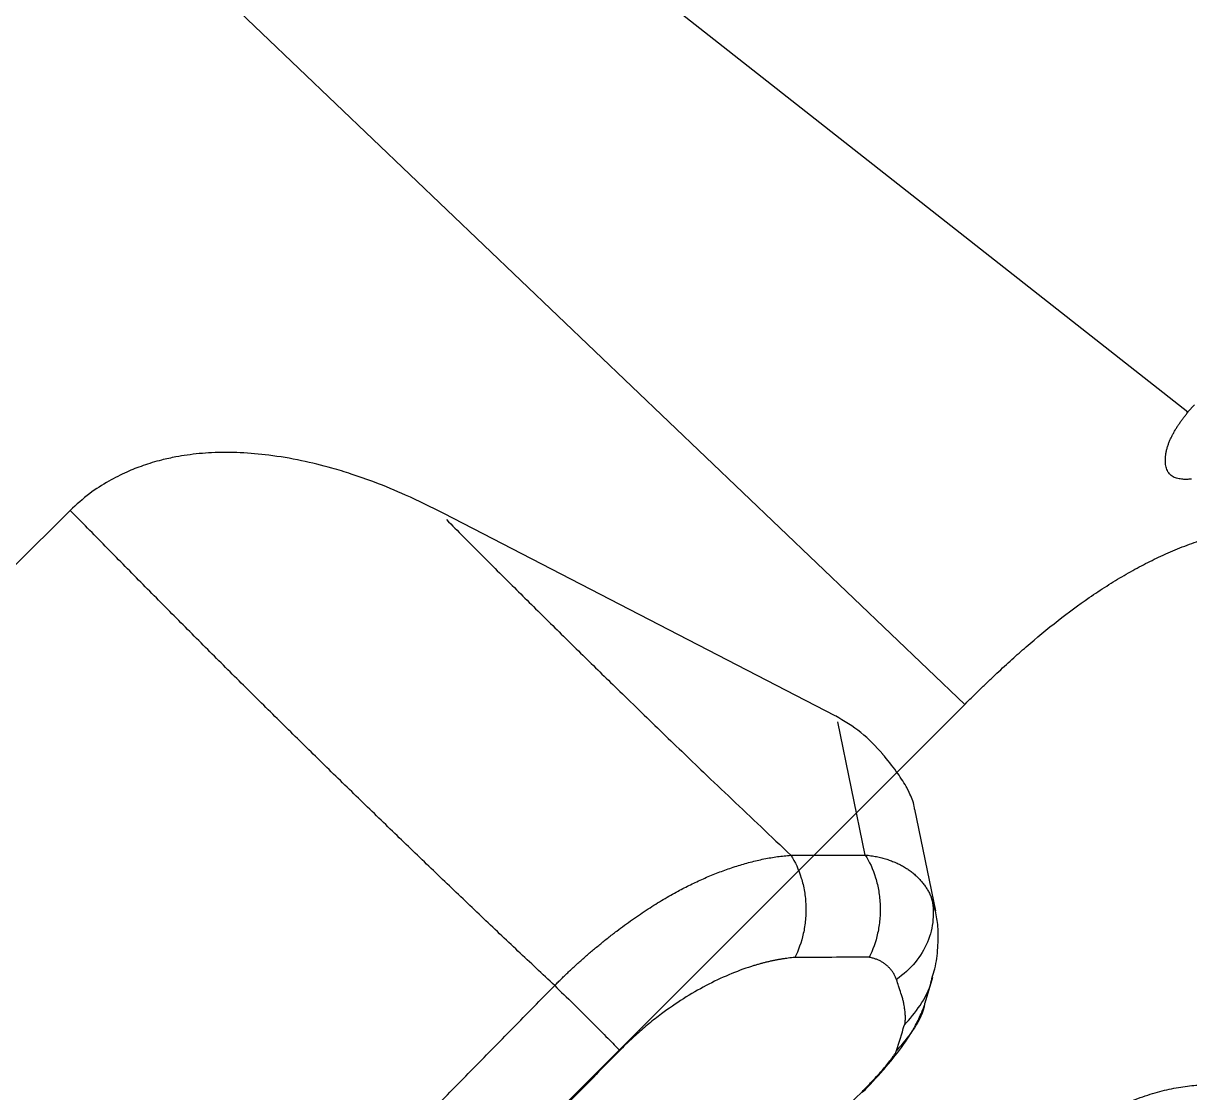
# Model space of a CAD drawing. Header units: inches. Extents: x -1 to 81, y -22 to 129.
# Drawn here: x 12.26 to 17.96, y 72.91 to 78.14 of the extents above; entities that cross this region are included whole.
import ezdxf

# ---------------------------------------------------------------- set-up
doc = ezdxf.new("R2010")
doc.units = ezdxf.units.IN
doc.header["$MEASUREMENT"] = 0
doc.layers.add('1', color=4, linetype='Continuous')

# ---------------------------------------------------------------- blocks, each defined once
blk = doc.blocks.new('2020 HS PILLOW')
at = {"layer": '1', "color": 2}
for p, q in [((-5.8034, -0.0127), (-5.8027, -0.0108)), ((-6.3305, -0.1013), (-6.4452, -0.1647)), ((-6.6848, -0.3827), (-6.9647, -0.8072)), ((-6.6841, -0.3831), (-6.7176, -0.4473)), ((-6.6345, -0.8199), (-6.9998, -1.374)), ((-7.0118, -1.4041), (-6.3581, -3.4563))]:
    blk.add_line(p, q, dxfattribs=at)
at = {"layer": '1', "color": 2, "flags": 128}
for points in [[(-6.3769, -1.0757), (-6.5212, -0.9324), (-6.6345, -0.8199)], [(-7.0014, -0.8843), (-7.0115, -0.9091), (-7.0128, -0.9158)]]:
    blk.add_lwpolyline(points, dxfattribs=at)
at = {"layer": '1', "color": 2}
blk.add_arc((6.4245, -4.7294), 11.5018, 179.61634, 180.14357, dxfattribs=at)
for points, knots in [([(5.8034, -0.0127), (5.5758, -0.0117), (5.1207, -0.0097), (4.4379, -0.0073), (3.7551, -0.0052), (3.0724, -0.0034), (2.3896, -0.0021), (1.7069, -0.001), (1.0241, -0.0003), (0.3414, 0), (-0.3414, 0), (-1.0241, -0.0003), (-1.7069, -0.001), (-2.3896, -0.0021), (-3.0724, -0.0034), (-3.7551, -0.0052), (-4.4379, -0.0073), (-5.1207, -0.0097), (-5.5758, -0.0117), (-5.8034, -0.0127)], [0, 0, 0, 0, 0.058824, 0.117648, 0.176472, 0.235295, 0.294119, 0.352942, 0.411765, 0.470588, 0.529412, 0.588235, 0.647058, 0.705881, 0.764705, 0.823528, 0.882352, 0.941176, 1, 1, 1, 1]), ([(-6.3294, -0.103), (-6.3239, -0.0993), (-6.2827, -0.0719), (-6.193, -0.045), (-6.1086, -0.0391), (-6.067, -0.0362)], [0, 0, 0, 0, 0.072984, 0.542572, 1, 1, 1, 1]), ([(-5.8027, -0.0093), (-5.8297, -0.0097), (-5.8824, -0.0105), (-5.9826, -0.0157), (-6.0994, -0.0281), (-6.2065, -0.0517), (-6.2748, -0.0761), (-6.3056, -0.0893), (-6.3155, -0.0942), (-6.3167, -0.0947)], [0, 0, 0, 0, 0.134155, 0.260922, 0.509099, 0.767284, 0.920658, 0.990549, 1, 1, 1, 1]), ([(-5.8034, -0.0127), (-5.8066, -0.0127), (-5.8131, -0.0127), (-5.8227, -0.0128), (-5.8323, -0.0129), (-5.8418, -0.0131), (-5.8512, -0.0133), (-5.8605, -0.0135), (-5.8698, -0.0138), (-5.879, -0.0141), (-5.8881, -0.0144), (-5.9086, -0.0152), (-5.9394, -0.0168), (-5.9768, -0.0197), (-6.0091, -0.0232), (-6.0301, -0.0264), (-6.0433, -0.0289), (-6.051, -0.0307), (-6.0576, -0.0325), (-6.063, -0.0343), (-6.0657, -0.0356), (-6.067, -0.0362)], [0, 0, 0, 0, 0.02507, 0.049985, 0.074783, 0.099504, 0.124186, 0.148867, 0.173587, 0.198385, 0.223298, 0.248366, 0.368821, 0.491766, 0.615218, 0.740909, 0.792607, 0.844158, 0.895769, 0.947648, 1, 1, 1, 1]), ([(-6.1802, -0.0964), (-6.2218, -0.0997), (-6.306, -0.1063), (-6.3958, -0.1341), (-6.4372, -0.162), (-6.4432, -0.166)], [0, 0, 0, 0, 0.454798, 0.921395, 1, 1, 1, 1]), ([(-6.2796, -0.2181), (-6.2778, -0.2149), (-6.2744, -0.2087), (-6.2695, -0.1999), (-6.2647, -0.192), (-6.2602, -0.1847), (-6.2559, -0.178), (-6.2519, -0.172), (-6.2468, -0.1647), (-6.2408, -0.1564), (-6.2337, -0.147), (-6.2271, -0.139), (-6.22, -0.1309), (-6.2129, -0.1233), (-6.2053, -0.1157), (-6.1982, -0.1092), (-6.1916, -0.1038), (-6.1856, -0.0994), (-6.182, -0.0974), (-6.1802, -0.0964)], [0, 0, 0, 0, 0.048239, 0.094105, 0.137612, 0.178773, 0.217603, 0.254119, 0.288334, 0.355559, 0.417313, 0.487162, 0.539223, 0.617936, 0.695814, 0.772891, 0.849237, 0.924916, 1, 1, 1, 1]), ([(-6.4432, -0.166), (-6.4562, -0.1726), (-6.4996, -0.1944), (-6.5652, -0.248), (-6.6353, -0.3127), (-6.6694, -0.3631), (-6.6841, -0.3847)], [0, 0, 0, 0, 0.1360178, 0.4531227, 0.7648096, 1, 1, 1, 1]), ([(-6.2796, -0.2181), (-6.2856, -0.2294), (-6.2969, -0.2506), (-6.3072, -0.2718), (-6.312, -0.2817)], [0, 0, 0, 0, 0.535521, 1, 1, 1, 1]), ([(-6.7176, -0.4473), (-6.6981, -0.4152), (-6.6735, -0.3865), (-6.6164, -0.3383), (-6.5838, -0.3187), (-6.5132, -0.2898), (-6.4752, -0.2806), (-6.3957, -0.2731), (-6.3542, -0.2747), (-6.312, -0.2817)], [0, 0, 0, 0, 0.25, 0.25, 0.5, 0.5, 0.75, 0.75, 1, 1, 1, 1]), ([(-6.312, -0.2817), (-6.3131, -0.2841), (-6.3154, -0.2891), (-6.3183, -0.2965), (-6.3208, -0.304), (-6.323, -0.3115), (-6.3247, -0.3191), (-6.3261, -0.3268), (-6.3271, -0.3345), (-6.3277, -0.3422), (-6.3279, -0.35), (-6.3278, -0.3579), (-6.327, -0.3681), (-6.3253, -0.3807), (-6.3219, -0.3954), (-6.3171, -0.4101), (-6.311, -0.4247), (-6.3036, -0.4392), (-6.2976, -0.4488), (-6.2946, -0.4535)], [0, 0, 0, 0, 0.043075, 0.086204, 0.129425, 0.172775, 0.216288, 0.260003, 0.303954, 0.348175, 0.392703, 0.437569, 0.482807, 0.568238, 0.653695, 0.73939, 0.825535, 0.912337, 1, 1, 1, 1]), ([(-6.6345, -0.8199), (-6.6375, -0.8162), (-6.6434, -0.8089), (-6.6518, -0.7979), (-6.6599, -0.7868), (-6.6675, -0.7757), (-6.6747, -0.7646), (-6.6815, -0.7534), (-6.6879, -0.7423), (-6.6939, -0.7311), (-6.6996, -0.72), (-6.7048, -0.7089), (-6.7096, -0.6978), (-6.7141, -0.6867), (-6.7182, -0.6756), (-6.7218, -0.6646), (-6.7252, -0.6536), (-6.7281, -0.6426), (-6.7307, -0.6317), (-6.7329, -0.6208), (-6.7347, -0.61), (-6.7362, -0.5992), (-6.7373, -0.5886), (-6.738, -0.5779), (-6.7384, -0.5674), (-6.7385, -0.5569), (-6.7382, -0.5465), (-6.7376, -0.5362), (-6.7367, -0.5259), (-6.7354, -0.5158), (-6.7338, -0.5057), (-6.7319, -0.4957), (-6.7296, -0.4858), (-6.7271, -0.476), (-6.7242, -0.4663), (-6.7211, -0.4568), (-6.7188, -0.4504), (-6.7176, -0.4473)], [0, 0, 0, 0, 0.031376, 0.062576, 0.093602, 0.124453, 0.155132, 0.185639, 0.215975, 0.24614, 0.276136, 0.305964, 0.335624, 0.365117, 0.394446, 0.423609, 0.452609, 0.481447, 0.510123, 0.538639, 0.566995, 0.595193, 0.623235, 0.65112, 0.678851, 0.706428, 0.733853, 0.761126, 0.78825, 0.815225, 0.842053, 0.868735, 0.895272, 0.921665, 0.947917, 0.974028, 1, 1, 1, 1]), ([(-6.6345, -0.8199), (-6.6264, -0.7833), (-6.6122, -0.7442), (-6.5812, -0.6863), (-6.5693, -0.6671), (-6.5428, -0.6299), (-6.5281, -0.6119), (-6.4964, -0.5778), (-6.4795, -0.5617), (-6.4441, -0.5322), (-6.4258, -0.5188), (-6.3697, -0.4829), (-6.3312, -0.4652), (-6.2946, -0.4535)], [0, 0, 0, 0, 0.25, 0.25, 0.375, 0.375, 0.5, 0.5, 0.625, 0.625, 0.75, 0.75, 1, 1, 1, 1]), ([(-6.3769, -1.0757), (-6.3688, -1.0391), (-6.3545, -1.0001), (-6.3236, -0.9422), (-6.3117, -0.923), (-6.2851, -0.8858), (-6.2704, -0.8678), (-6.2387, -0.8337), (-6.2218, -0.8177), (-6.1864, -0.7882), (-6.168, -0.7747), (-6.1119, -0.7389), (-6.0734, -0.7212), (-6.0368, -0.7096)], [0, 0, 0, 0, 0.25, 0.25, 0.375, 0.375, 0.5, 0.5, 0.625, 0.625, 0.75, 0.75, 1, 1, 1, 1]), ([(-6.0368, -0.7096), (-6.0328, -0.7129), (-6.0248, -0.7196), (-6.0123, -0.7295), (-5.9996, -0.7392), (-5.9866, -0.7488), (-5.9733, -0.7582), (-5.9597, -0.7675), (-5.9458, -0.7766), (-5.9315, -0.7856), (-5.917, -0.7945), (-5.9022, -0.8032), (-5.8871, -0.8118), (-5.8717, -0.8202), (-5.8277, -0.8433), (-5.7511, -0.8785), (-5.6348, -0.9199), (-5.5113, -0.9529), (-5.412, -0.9712), (-5.3425, -0.9804), (-5.304, -0.9847), (-5.2654, -0.9881), (-5.2268, -0.9906), (-5.1881, -0.9923), (-5.1493, -0.9932), (-5.1234, -0.993), (-5.1105, -0.9929)], [0, 0, 0, 0, 0.019849, 0.039658, 0.059434, 0.079184, 0.098913, 0.118627, 0.138334, 0.158039, 0.177748, 0.197468, 0.217205, 0.236965, 0.256754, 0.383221, 0.508368, 0.63284, 0.755204, 0.790767, 0.826041, 0.861081, 0.895941, 0.930676, 0.965344, 1, 1, 1, 1]), ([(-6.9637, -0.8079), (-6.9664, -0.8113), (-6.9855, -0.8353), (-6.994, -0.8617), (-7.0014, -0.8843)], [0, 0, 0, 0, 0.141502, 1, 1, 1, 1]), ([(-7.0128, -0.9158), (-7.0191, -0.9426), (-7.0316, -0.9958), (-7.0396, -1.0713), (-7.0435, -1.1087)], [0, 0, 0, 0, 0.504529, 1, 1, 1, 1]), ([(-5.1105, -0.9929), (-5.0125, -0.992), (-4.8162, -0.9901), (-4.5213, -0.9874), (-4.2256, -0.9849), (-3.929, -0.9826), (-3.6317, -0.9804), (-3.3335, -0.9784), (-3.0345, -0.9766), (-2.7347, -0.9749), (-2.4341, -0.9734), (-2.1327, -0.9721), (-1.8304, -0.9709), (-1.5274, -0.9699), (-1.2235, -0.9691), (-0.9188, -0.9685), (-0.6132, -0.968), (-0.3069, -0.9677), (0.0908, -0.9676), (0.5785, -0.9679), (1.1551, -0.9689), (1.7288, -0.9705), (2.2996, -0.9727), (2.8674, -0.9755), (3.4323, -0.979), (3.9943, -0.983), (4.5534, -0.9876), (4.9251, -0.9912), (5.1105, -0.9929)], [0, 0, 0, 0, 0.028776, 0.057631, 0.086566, 0.11558, 0.144673, 0.173846, 0.203098, 0.232429, 0.26184, 0.291331, 0.320902, 0.350552, 0.380282, 0.410091, 0.439981, 0.46995, 0.5, 0.556693, 0.613101, 0.669223, 0.725062, 0.780616, 0.835887, 0.890874, 0.945579, 1, 1, 1, 1]), ([(-5.1101, -1.4421), (-5.1106, -1.4005), (-5.1111, -1.3571), (-5.1117, -1.2706), (-5.1118, -1.2277), (-5.1119, -1.1472), (-5.1118, -1.1098), (-5.1113, -1.0441), (-5.111, -1.0158), (-5.1105, -0.9929)], [0, 0, 0, 0, 0.25, 0.25, 0.5, 0.5, 0.75, 0.75, 1, 1, 1, 1]), ([(-5.1101, -1.442), (-5.118, -1.4421), (-5.1338, -1.4422), (-5.1576, -1.4422), (-5.1816, -1.4419), (-5.2059, -1.4413), (-5.2304, -1.4405), (-5.2552, -1.4395), (-5.2801, -1.4383), (-5.3053, -1.4367), (-5.3306, -1.435), (-5.3561, -1.433), (-5.3819, -1.4308), (-5.4077, -1.4283), (-5.4337, -1.4255), (-5.4598, -1.4225), (-5.4861, -1.4193), (-5.5358, -1.4127), (-5.6072, -1.4018), (-5.6976, -1.3846), (-5.7829, -1.365), (-5.848, -1.3469), (-5.8957, -1.332), (-5.9282, -1.3211), (-5.9607, -1.3096), (-5.9932, -1.2974), (-6.0255, -1.2845), (-6.0576, -1.2709), (-6.0895, -1.2566), (-6.121, -1.2416), (-6.1522, -1.2259), (-6.1828, -1.2095), (-6.2129, -1.1925), (-6.2423, -1.1747), (-6.271, -1.1563), (-6.299, -1.1372), (-6.326, -1.1173), (-6.3522, -1.0969), (-6.3687, -1.0828), (-6.3769, -1.0757)], [0, 0, 0, 0, 0.015046, 0.030262, 0.045649, 0.061207, 0.076938, 0.092841, 0.108917, 0.125166, 0.141587, 0.158181, 0.174947, 0.191885, 0.208994, 0.226272, 0.243719, 0.261334, 0.325871, 0.38892, 0.450368, 0.510128, 0.535099, 0.560601, 0.586626, 0.613167, 0.640216, 0.667762, 0.695796, 0.724306, 0.75328, 0.782703, 0.812563, 0.842844, 0.873531, 0.904607, 0.936056, 0.967859, 1, 1, 1, 1]), ([(-6.3461, -3.4261), (-6.346, -3.3869), (-6.3457, -3.3087), (-6.3455, -3.1913), (-6.3455, -3.0739), (-6.3457, -2.9566), (-6.3462, -2.8392), (-6.3468, -2.7218), (-6.3476, -2.6045), (-6.3487, -2.4871), (-6.3499, -2.3698), (-6.3515, -2.2421), (-6.3534, -2.105), (-6.3558, -1.9584), (-6.3585, -1.8119), (-6.3619, -1.6502), (-6.3661, -1.4717), (-6.3712, -1.2755), (-6.375, -1.1429), (-6.3769, -1.0757)], [0, 0, 0, 0, 0.050086, 0.100152, 0.150197, 0.200224, 0.250231, 0.30022, 0.350192, 0.400146, 0.450084, 0.500006, 0.563112, 0.625003, 0.68697, 0.750001, 0.831127, 0.914459, 1, 1, 1, 1]), ([(-7.0435, -1.1085), (-7.0456, -1.1585), (-7.0499, -1.258), (-7.0245, -1.3554), (-7.0119, -1.4038)], [0, 0, 0, 0, 0.502463, 1, 1, 1, 1]), ([(5.1101, -1.4421), (5.0128, -1.4412), (4.8181, -1.4394), (4.5261, -1.4369), (4.2341, -1.4345), (3.9421, -1.4324), (3.6501, -1.4303), (3.3581, -1.4285), (3.0661, -1.4267), (2.7741, -1.4252), (2.4821, -1.4238), (2.1901, -1.4225), (1.8981, -1.4214), (1.606, -1.4205), (1.314, -1.4197), (1.022, -1.4191), (0.73, -1.4186), (0.438, -1.4183), (0.146, -1.4182), (-0.146, -1.4182), (-0.438, -1.4183), (-0.73, -1.4186), (-1.022, -1.4191), (-1.314, -1.4197), (-1.606, -1.4205), (-1.8981, -1.4214), (-2.1901, -1.4225), (-2.4821, -1.4238), (-2.7741, -1.4252), (-3.0661, -1.4267), (-3.3581, -1.4285), (-3.6501, -1.4303), (-3.9421, -1.4324), (-4.2341, -1.4345), (-4.5261, -1.4369), (-4.8181, -1.4394), (-5.0128, -1.4412), (-5.1101, -1.4421)], [0, 0, 0, 0, 0.028576, 0.05715, 0.085725, 0.114298, 0.142871, 0.171443, 0.200015, 0.228587, 0.257158, 0.285728, 0.314298, 0.342868, 0.371438, 0.400008, 0.428577, 0.457146, 0.485715, 0.514285, 0.542854, 0.571423, 0.599992, 0.628562, 0.657132, 0.685702, 0.714272, 0.742842, 0.771413, 0.799985, 0.828557, 0.857129, 0.885702, 0.914275, 0.94285, 0.971424, 1, 1, 1, 1]), ([(-5.1101, -1.4421), (-5.1088, -1.4831), (-5.1062, -1.5652), (-5.1025, -1.6883), (-5.0991, -1.8115), (-5.0958, -1.9347), (-5.0928, -2.0579), (-5.0899, -2.1812), (-5.0873, -2.3045), (-5.0849, -2.4279), (-5.0826, -2.5513), (-5.0806, -2.6747), (-5.0788, -2.7982), (-5.0772, -2.9217), (-5.0759, -3.0452), (-5.0747, -3.1687), (-5.0737, -3.2923), (-5.073, -3.4159), (-5.0724, -3.5395), (-5.0721, -3.6631), (-5.072, -3.7867), (-5.0721, -3.9103), (-5.0724, -4.034), (-5.0729, -4.1577), (-5.0736, -4.2813), (-5.0745, -4.405), (-5.0756, -4.5287), (-5.0765, -4.6111), (-5.077, -4.6524)], [0, 0, 0, 0, 0.038206, 0.076434, 0.114683, 0.152953, 0.191244, 0.229555, 0.267888, 0.306241, 0.344615, 0.383009, 0.421424, 0.459859, 0.498313, 0.536788, 0.575283, 0.613797, 0.652331, 0.690885, 0.729458, 0.76805, 0.806661, 0.845291, 0.883941, 0.922608, 0.961295, 1, 1, 1, 1]), ([(-6.3582, -3.4559), (-6.3363, -3.5215), (-6.2971, -3.6387), (-6.2339, -3.7906), (-6.1788, -3.9063), (-6.1203, -4.0161), (-6.0488, -4.1342), (-5.9609, -4.2577), (-5.8665, -4.3708), (-5.7721, -4.4656), (-5.6908, -4.533), (-5.6236, -4.5812), (-5.5616, -4.621), (-5.4877, -4.6609), (-5.4027, -4.6979), (-5.3089, -4.7286), (-5.1988, -4.7526), (-5.1193, -4.7563), (-5.0772, -4.7582)], [0, 0, 0, 0, 0.109303, 0.195512, 0.25888, 0.310903, 0.390699, 0.474501, 0.546287, 0.618154, 0.679279, 0.707051, 0.743456, 0.790702, 0.833338, 0.882273, 0.937704, 1, 1, 1, 1]), ([(-5.0772, -4.7582), (-3.4112, -4.7633), (-0.0264, -4.7735), (3.3584, -4.7634), (5.0772, -4.7582)], [0, 0, 0, 0, 0.492188, 1, 1, 1, 1])]:
    blk.add_open_spline(points, degree=3, knots=knots, dxfattribs=at)
for points in [[(-6.067, -0.0362), (-6.1047, -0.0559), (-6.1425, -0.0759), (-6.1802, -0.0964)], [(-6.2946, -0.4535), (-6.2086, -0.5388), (-6.1227, -0.6242), (-6.0368, -0.7096)]]:
    blk.add_open_spline(points, degree=3, dxfattribs=at)
blk = doc.blocks.new('2026 PACE')
at = {"layer": '1', "color": 3, "linetype": 'Continuous', "lineweight": 25}
for p, q in [((14.3685, 79.4483), (18.4469, 76.24)), ((13.0466, 78.9281), (17.3565, 74.8107)), ((18.4788, 76.2749), (18.4469, 76.24)), ((17.3565, 74.8107), (14.9772, 72.4314))]:
    blk.add_line(p, q, dxfattribs=at)
for points, knots in [([(18.3381, 76.0249), (18.3384, 76.0277), (18.3389, 76.0332), (18.3403, 76.0415), (18.3419, 76.0496), (18.3439, 76.0577), (18.3461, 76.0657), (18.3486, 76.0737), (18.3513, 76.0815), (18.3543, 76.0894), (18.3574, 76.0972), (18.3608, 76.1049), (18.3643, 76.1125), (18.3679, 76.1201), (18.3718, 76.1277), (18.3757, 76.1351), (18.3798, 76.1425), (18.384, 76.1499), (18.3883, 76.1572), (18.3928, 76.1644), (18.3973, 76.1715), (18.402, 76.1786), (18.4067, 76.1856), (18.4116, 76.1925), (18.4165, 76.1994), (18.4215, 76.2062), (18.4266, 76.213), (18.4318, 76.2197), (18.4371, 76.2263), (18.4424, 76.2329), (18.446, 76.2373), (18.4478, 76.2394)], [0, 0, 0, 0, 0.034776, 0.069325, 0.103716, 0.138009, 0.172255, 0.206495, 0.240762, 0.275081, 0.309457, 0.343886, 0.378359, 0.412868, 0.4474, 0.481941, 0.516477, 0.551002, 0.585519, 0.620033, 0.654546, 0.689062, 0.723583, 0.758109, 0.792643, 0.827184, 0.861734, 0.896291, 0.930856, 0.965426, 1, 1, 1, 1]), ([(18.4643, 75.9114), (18.4602, 75.9111), (18.4521, 75.9105), (18.4398, 75.91), (18.4276, 75.9102), (18.4155, 75.9111), (18.4034, 75.9129), (18.3916, 75.9158), (18.3804, 75.9199), (18.37, 75.9254), (18.3571, 75.9353), (18.3453, 75.9524), (18.3384, 75.976), (18.3363, 76.0005), (18.3375, 76.0167), (18.3381, 76.0249)], [0, 0, 0, 0, 0.0554362, 0.1106602, 0.1657647, 0.2209714, 0.2766297, 0.3326306, 0.3885356, 0.4441661, 0.4994756, 0.6241336, 0.749826, 0.8748878, 1, 1, 1, 1]), ([(17.3565, 74.8107), (17.37, 74.8241), (17.3967, 74.8506), (17.4364, 74.8893), (17.4752, 74.9267), (17.5131, 74.9625), (17.5502, 74.997), (17.5863, 75.0299), (17.6216, 75.0614), (17.6956, 75.1263), (17.8079, 75.2191), (17.9403, 75.317), (18.0489, 75.3891), (18.1339, 75.441), (18.2184, 75.488), (18.2905, 75.5241), (18.3498, 75.5511), (18.3962, 75.5708), (18.4425, 75.589), (18.4889, 75.6057), (18.5352, 75.6209), (18.5814, 75.6347), (18.6276, 75.647), (18.6586, 75.654), (18.674, 75.6575)], [0, 0, 0, 0, 0.035988, 0.070945, 0.10487, 0.137759, 0.169612, 0.200426, 0.230199, 0.258931, 0.38639, 0.505383, 0.56993, 0.632615, 0.693522, 0.752739, 0.78486, 0.816591, 0.847954, 0.878969, 0.909658, 0.940045, 0.970151, 1, 1, 1, 1]), ([(16.6732, 71.4859), (16.6397, 71.4246), (16.6131, 71.3674), (16.583, 71.2874), (16.5746, 71.2618), (16.5613, 71.2124), (16.5563, 71.1887), (16.5469, 71.122), (16.5477, 71.0831), (16.5574, 71.0412), (16.5598, 71.0331), (16.5655, 71.0177), (16.5688, 71.0104), (16.58, 70.9895), (16.5891, 70.9773), (16.6215, 70.9452), (16.6496, 70.9301), (16.6932, 70.9192), (16.7023, 70.9174), (16.7213, 70.9147), (16.7311, 70.9138), (16.7616, 70.9123), (16.8051, 70.9135), (16.8538, 70.9212), (16.8925, 70.9294), (16.9057, 70.9326), (16.9328, 70.9397), (16.9468, 70.9437), (17.0174, 70.9656), (17.0776, 70.9891), (17.1732, 71.0334), (17.206, 71.0496), (17.2566, 71.0763), (17.2737, 71.0856), (17.3079, 71.1047), (17.3251, 71.1146), (17.4116, 71.1654), (17.4822, 71.2109), (17.5901, 71.2864), (17.6266, 71.313), (17.699, 71.3676), (17.7349, 71.3957), (17.8418, 71.4823), (17.9122, 71.5431), (18.0506, 71.6714), (18.1164, 71.7367), (18.2103, 71.8362), (18.2407, 71.8696), (18.2852, 71.9202), (18.2998, 71.9371), (18.3288, 71.9708), (18.343, 71.9875), (18.385, 72.0373), (18.4122, 72.0699), (18.4651, 72.1338), (18.4907, 72.1652), (18.5276, 72.2117), (18.5396, 72.2271), (18.5631, 72.2577), (18.5746, 72.2729), (18.6081, 72.318), (18.629, 72.3471), (18.687, 72.4323), (18.7197, 72.4859), (18.7519, 72.5494), (18.758, 72.562), (18.7691, 72.5867), (18.7741, 72.5989), (18.7878, 72.6344), (18.7948, 72.6569), (18.8096, 72.7214), (18.8111, 72.7602), (18.8017, 72.8033), (18.7993, 72.8116), (18.7933, 72.8274), (18.7898, 72.835), (18.7776, 72.8567), (18.7673, 72.8698), (18.7426, 72.8932), (18.7282, 72.9036), (18.7034, 72.9169), (18.6946, 72.921), (18.6762, 72.9284), (18.6665, 72.9317), (18.6162, 72.9462), (18.5693, 72.9516), (18.5034, 72.9503), (18.4898, 72.9496), (18.462, 72.9474), (18.4479, 72.9459), (18.4048, 72.9402), (18.3752, 72.9347), (18.3141, 72.9205), (18.2827, 72.9118), (18.2345, 72.8962), (18.2182, 72.8906), (18.1852, 72.8784), (18.1684, 72.8719), (18.1182, 72.8513), (18.0845, 72.836), (18.0171, 72.8021), (17.9832, 72.7836), (17.9149, 72.7435), (17.8804, 72.7221), (17.8277, 72.6877), (17.8099, 72.6759), (17.7744, 72.6517), (17.7567, 72.6393), (17.668, 72.5764), (17.5973, 72.5221), (17.4913, 72.4348), (17.456, 72.4047), (17.3855, 72.3425), (17.3508, 72.3109), (17.2488, 72.2149), (17.1832, 72.1492), (17.0886, 72.0479), (17.0576, 72.0136), (16.9983, 71.9456), (16.9698, 71.9117), (16.915, 71.8442), (16.8887, 71.8106), (16.851, 71.7603), (16.8388, 71.7436), (16.8148, 71.7103), (16.803, 71.6936), (16.769, 71.644), (16.7478, 71.6116), (16.7083, 71.5478), (16.69, 71.5165), (16.6732, 71.4859)], [0, 0, 0, 0, 0.03125, 0.03125, 0.046875, 0.046875, 0.0625, 0.0625, 0.09375, 0.09375, 0.101562, 0.101562, 0.109375, 0.109375, 0.125, 0.125, 0.15625, 0.15625, 0.164062, 0.164062, 0.171875, 0.171875, 0.1875, 0.203125, 0.203125, 0.210937, 0.210937, 0.21875, 0.21875, 0.25, 0.25, 0.265625, 0.265625, 0.273437, 0.273437, 0.28125, 0.28125, 0.3125, 0.3125, 0.328125, 0.328125, 0.34375, 0.34375, 0.375, 0.375, 0.40625, 0.40625, 0.421875, 0.421875, 0.429687, 0.429687, 0.4375, 0.4375, 0.453125, 0.453125, 0.46875, 0.46875, 0.476562, 0.476562, 0.484375, 0.484375, 0.5, 0.5, 0.53125, 0.53125, 0.539062, 0.539062, 0.546875, 0.546875, 0.5625, 0.5625, 0.59375, 0.59375, 0.601562, 0.601562, 0.609375, 0.609375, 0.625, 0.625, 0.640625, 0.640625, 0.648437, 0.648437, 0.65625, 0.65625, 0.6875, 0.6875, 0.695312, 0.695312, 0.703125, 0.703125, 0.71875, 0.71875, 0.734375, 0.734375, 0.742187, 0.742187, 0.75, 0.75, 0.765625, 0.765625, 0.78125, 0.78125, 0.796875, 0.796875, 0.804687, 0.804687, 0.8125, 0.8125, 0.84375, 0.84375, 0.859375, 0.859375, 0.875, 0.875, 0.90625, 0.90625, 0.921875, 0.921875, 0.9375, 0.9375, 0.953125, 0.953125, 0.960938, 0.960938, 0.96875, 0.96875, 0.984375, 0.984375, 1, 1, 1, 1])]:
    blk.add_open_spline(points, degree=3, knots=knots, dxfattribs=at)
at = {"layer": '1', "color": 3, "rotation": 224.9999999999999}
blk.add_blockref('2020 HS PILLOW', (12.7586, 68.8035), dxfattribs=at)

msp = doc.modelspace()

# ---------------------------------------------------------------- block references
msp.add_blockref('2026 PACE', (-0.5, 0))

doc.saveas('drawing.dxf')
